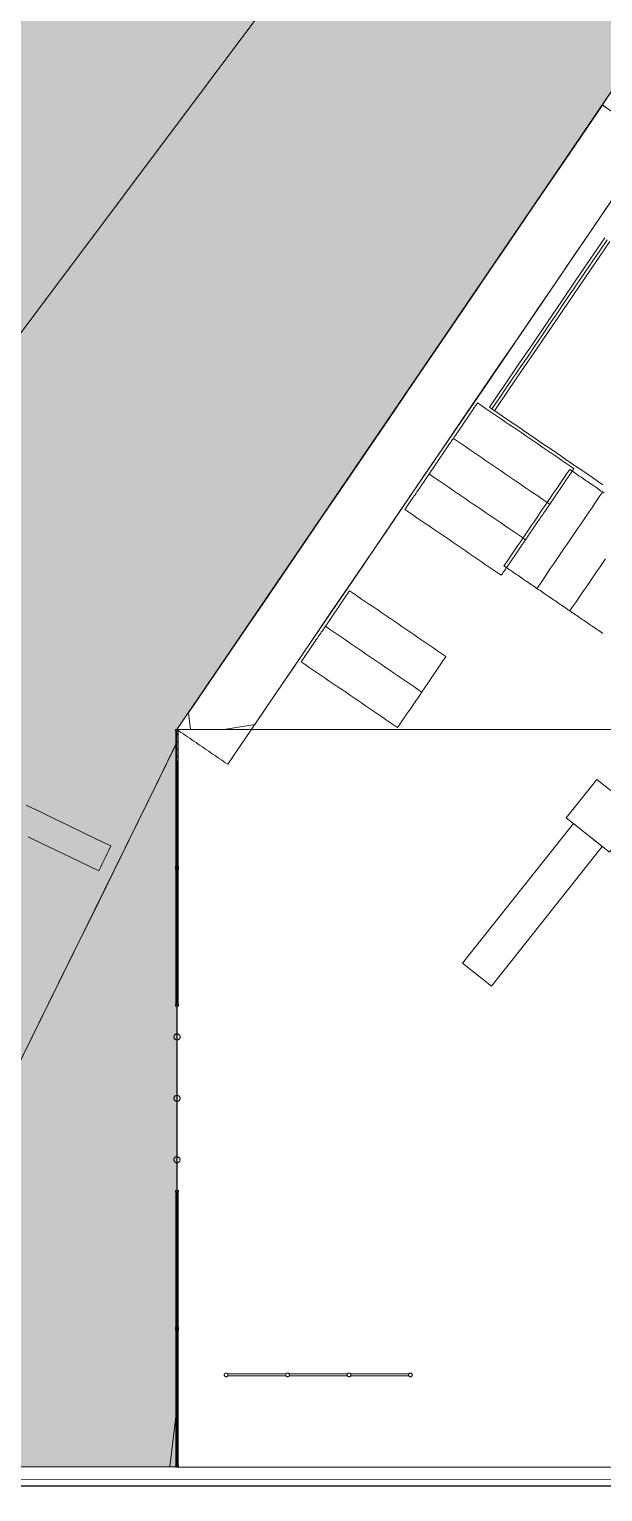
# Model space of a CAD drawing. Header units: millimetres. Extents: x -31757 to 121236, y -27283 to 59400.
# Drawn here: x 10838 to 20179, y 503 to 24298 of the extents above; entities that cross this region are included whole.
import ezdxf

# ---------------------------------------------------------------- set-up
doc = ezdxf.new("R2010")
doc.units = ezdxf.units.MM
for name, color, linetype, lineweight in [('10_見えがかり', 7, 'Continuous', 13), ('30_敷地・外構', 8, 'Continuous', 9), ('90_図枠', 7, 'Continuous', 25)]:
    doc.layers.add(name, color=color, linetype=linetype, lineweight=lineweight)

msp = doc.modelspace()

# ---------------------------------------------------------------- hatches: boundary and pattern name
at = {"layer": '30_敷地・外構'}
for points in [[(76237, 56906), (43237, 56910), (13241, 12904), (13241, 12689), (8535, 3143), (7508, 600), (600, 600), (600, 6600), (3132, 6878), (4651, 9733), (7846, 15113), (9591, 17889), (15132, 25269), (23701, 36199), (24022, 37246), (24920, 38564), (24512, 38842), (24533, 38911), (22109, 41084), (34079, 57232), (31966, 58800), (76237, 58800)], [(13241, 12904), (13242, 907), (600, 908), (600, 58800), (83500, 58800), (83500, 903), (76239, 903), (76243, 56906), (43237, 56910)]]:
    msp.add_hatch(color=8, dxfattribs=at).paths.add_polyline_path(points)

# ---------------------------------------------------------------- linework, layer by layer
at = {"layer": '10_見えがかり'}
for points in [[(20241, 23019), (20172, 23066), (20421, 23431)], [(20331, 21528), (20025, 21078), (19718, 20629), (19412, 20179), (19106, 19730), (18799, 19280), (18493, 18831), (17880, 17932), (17574, 17482), (17267, 17033), (16961, 16583), (16654, 16134), (16348, 15684), (16042, 15235), (15735, 14785), (15429, 14336), (15123, 13886), (14816, 13437), (14510, 12987), (14009, 12905), (13465, 12905), (13432, 13175), (14045, 14074), (14351, 14523), (14658, 14973), (15577, 16321), (15883, 16771), (16802, 18119), (17109, 18569), (18028, 19917), (18334, 20367), (18641, 20816), (18947, 21266), (19253, 21715), (19560, 22165), (20173, 23064)], [(20173, 23064), (20622, 22757)], [(20293, 20846), (20058, 20502), (19354, 19469), (19119, 19125), (18884, 18780), (18650, 18436), (18415, 18092), (18394, 18106), (18388, 18111), (18367, 18125), (18360, 18129), (18333, 18148), (18567, 18492), (18802, 18837), (19037, 19181), (19271, 19525), (19506, 19870), (19741, 20214), (19975, 20558), (20210, 20903)], [(10498, 7120), (10988, 8114), (11478, 9108), (11969, 10103), (12459, 11097), (12949, 12091), (13243, 12697), (13244, 12764), (13244, 12831), (13244, 12898)], [(13244, 12898), (13245, 11903), (13245, 9404), (13245, 8154), (13245, 6904), (13245, 5655), (13245, 4405), (13245, 1906), (13129, 906), (12544, 906), (11960, 906), (10790, 906)], [(13219, 12883), (13219, 12885), (13219, 12887), (13219, 12889), (13219, 12893), (13219, 12896), (13219, 12898), (13219, 12900), (13219, 12902), (13219, 12904), (13224, 12904), (13228, 12904), (13232, 12904), (13236, 12904), (13244, 12904), (13249, 12904), (13253, 12904), (13257, 12904), (13261, 12904), (13265, 12904), (13269, 12904), (13269, 12902), (13269, 12900), (13269, 12898), (13269, 12896), (13269, 12891), (13269, 12889), (13269, 12885), (13269, 12883), (13269, 12879), (13265, 12879), (13261, 12879), (13257, 12879), (13253, 12879), (13249, 12879), (13244, 12879), (13240, 12879), (13236, 12879), (13232, 12879), (13228, 12879), (13224, 12879), (13219, 12879), (13219, 12883)], [(13241, 12879), (13244, 12879), (13251, 12879), (13254, 12879), (13258, 12879), (13264, 12879), (13264, 12508), (13264, 12137), (13265, 11766), (13265, 11396), (13265, 11025), (13265, 10654), (13265, 10283), (13265, 9912), (13265, 9541), (13265, 9171), (13265, 8800), (13265, 8429), (13245, 8429), (13241, 8429), (13238, 8429), (13225, 8429), (13225, 8800), (13224, 12879), (13231, 12879), (13234, 12879), (13238, 12879), (13241, 12879)], [(13241, 12879), (13244, 12879), (13251, 12879), (13254, 12879), (13258, 12879), (13264, 12879), (13264, 12508), (13264, 12137), (13265, 11766), (13265, 11396), (13265, 11025), (13265, 10654), (13265, 10283), (13265, 9912), (13265, 9541), (13265, 9171), (13265, 8800), (13265, 8429), (13245, 8429), (13241, 8429), (13238, 8429), (13225, 8429), (13225, 8800), (13224, 12879), (13231, 12879), (13234, 12879), (13238, 12879), (13241, 12879)], [(13245, 9903), (13245, 10903), (13244, 11903), (13244, 12903), (17244, 12903), (18244, 12903), (23244, 12903)], [(13236, 12816), (13236, 12819), (13238, 12832), (13239, 12832), (13240, 12832), (13243, 12832), (13244, 12832), (13246, 12832), (13248, 12832), (13250, 12832), (13251, 12832), (13252, 12832), (13252, 12831), (13252, 12829), (13252, 12827), (13252, 12825), (13252, 12819), (13252, 12817), (13252, 12816), (13251, 12816), (13250, 12816), (13248, 12816), (13247, 12816), (13246, 12816), (13244, 12816), (13243, 12816), (13240, 12816), (13239, 12816), (13238, 12816), (13236, 12816)], [(13243, 12712), (13244, 12712), (13250, 12712), (13251, 12712), (13252, 12712), (13252, 12708), (13252, 12707), (13252, 12705), (13252, 12704), (13252, 12696), (13236, 12697), (13238, 12712), (13239, 12712), (13240, 12712), (13243, 12712)], [(13243, 12592), (13246, 12592), (13247, 12592), (13250, 12592), (13251, 12592), (13252, 12592), (13252, 12591), (13252, 12589), (13252, 12588), (13252, 12587), (13252, 12585), (13252, 12583), (13252, 12581), (13252, 12580), (13252, 12579), (13252, 12577), (13252, 12576), (13236, 12577), (13238, 12592), (13239, 12592), (13240, 12592), (13242, 12592), (13243, 12592)], [(13236, 12456), (13236, 12459), (13238, 12472), (13239, 12472), (13240, 12472), (13242, 12472), (13243, 12472), (13246, 12472), (13247, 12472), (13250, 12472), (13251, 12472), (13252, 12472), (13252, 12465), (13252, 12461), (13252, 12456), (13251, 12456), (13250, 12456), (13247, 12456), (13246, 12456), (13244, 12456), (13243, 12456), (13240, 12456), (13239, 12456), (13238, 12456), (13236, 12456)], [(13236, 12336), (13236, 12339), (13238, 12352), (13239, 12352), (13240, 12352), (13242, 12352), (13243, 12352), (13244, 12352), (13246, 12352), (13250, 12352), (13251, 12352), (13252, 12352), (13252, 12348), (13252, 12347), (13252, 12345), (13252, 12344), (13252, 12343), (13252, 12340), (13252, 12336), (13251, 12336), (13250, 12336), (13248, 12336), (13247, 12336), (13244, 12336), (13243, 12336), (13242, 12336), (13240, 12336), (13239, 12336), (13238, 12336), (13236, 12336)], [(13244, 12232), (13246, 12232), (13248, 12232), (13250, 12232), (13252, 12232), (13252, 12229), (13252, 12228), (13252, 12227), (13252, 12225), (13252, 12224), (13252, 12223), (13252, 12221), (13252, 12220), (13252, 12219), (13252, 12216), (13236, 12217), (13238, 12232), (13239, 12232), (13240, 12232), (13244, 12232)], [(13243, 12112), (13244, 12112), (13246, 12112), (13247, 12112), (13248, 12112), (13250, 12112), (13251, 12112), (13252, 12112), (13252, 12109), (13252, 12108), (13252, 12105), (13252, 12103), (13252, 12101), (13252, 12100), (13252, 12099), (13252, 12096), (13236, 12097), (13238, 12112), (13239, 12112), (13240, 12112), (13242, 12112), (13243, 12112)], [(13243, 11992), (13244, 11992), (13246, 11992), (13247, 11992), (13250, 11992), (13251, 11992), (13252, 11992), (13252, 11987), (13252, 11985), (13252, 11984), (13252, 11983), (13252, 11976), (13236, 11977), (13238, 11992), (13239, 11992), (13240, 11992), (13242, 11992), (13243, 11992)], [(20081, 12093), (20785, 11533), (20287, 10907), (19583, 11467), (20081, 12093)], [(10789, 11673), (11019, 11563), (11248, 11452), (11477, 11342), (11936, 11120), (12166, 11010), (12133, 10942), (12117, 10909), (12100, 10875), (12084, 10841), (12068, 10807), (12051, 10774), (12035, 10740), (12019, 10706), (12002, 10672), (11970, 10605), (11511, 10826), (11282, 10936), (11052, 11047), (10823, 11158)], [(13237, 11856), (13237, 11859), (13238, 11872), (13239, 11872), (13243, 11872), (13244, 11872), (13246, 11872), (13249, 11872), (13250, 11872), (13251, 11872), (13253, 11872), (13253, 11871), (13253, 11868), (13253, 11867), (13253, 11865), (13253, 11864), (13253, 11863), (13253, 11861), (13253, 11857), (13253, 11856), (13251, 11856), (13250, 11856), (13247, 11856), (13246, 11856), (13243, 11856), (13242, 11856), (13241, 11856), (13239, 11856), (13238, 11856), (13237, 11856)], [(13237, 11736), (13237, 11739), (13238, 11752), (13239, 11752), (13241, 11752), (13243, 11752), (13244, 11752), (13246, 11752), (13247, 11752), (13249, 11752), (13250, 11752), (13251, 11752), (13253, 11752), (13253, 11751), (13253, 11749), (13253, 11748), (13253, 11747), (13253, 11745), (13253, 11743), (13253, 11741), (13253, 11740), (13253, 11739), (13253, 11737), (13253, 11736), (13251, 11736), (13250, 11736), (13249, 11736), (13247, 11736), (13246, 11736), (13244, 11736), (13243, 11736), (13241, 11736), (13239, 11736), (13238, 11736), (13237, 11736)], [(13243, 11632), (13244, 11632), (13250, 11632), (13251, 11632), (13253, 11632), (13253, 11631), (13253, 11625), (13253, 11624), (13253, 11620), (13253, 11619), (13253, 11616), (13237, 11617), (13238, 11632), (13241, 11632), (13243, 11632)], [(13243, 11512), (13246, 11512), (13247, 11512), (13249, 11512), (13250, 11512), (13251, 11512), (13253, 11512), (13253, 11508), (13253, 11507), (13253, 11505), (13253, 11504), (13253, 11501), (13253, 11496), (13237, 11497), (13238, 11512), (13239, 11512), (13241, 11512), (13242, 11512), (13243, 11512)], [(13243, 11392), (13245, 11392), (13249, 11392), (13250, 11392), (13251, 11392), (13253, 11392), (13253, 11391), (13253, 11389), (13253, 11388), (13253, 11387), (13253, 11380), (13253, 11379), (13253, 11376), (13237, 11377), (13238, 11392), (13239, 11392), (13241, 11392), (13242, 11392), (13243, 11392)], [(13243, 11272), (13245, 11272), (13246, 11272), (13247, 11272), (13251, 11272), (13253, 11272), (13253, 11271), (13253, 11269), (13253, 11268), (13253, 11267), (13253, 11265), (13253, 11257), (13253, 11256), (13237, 11257), (13238, 11272), (13239, 11272), (13241, 11272), (13242, 11272), (13243, 11272)], [(19700, 11374), (20170, 11000), (18365, 8731), (17895, 9104), (19700, 11374)], [(13243, 11152), (13246, 11152), (13249, 11152), (13250, 11152), (13251, 11152), (13253, 11152), (13253, 11151), (13253, 11149), (13253, 11148), (13253, 11147), (13253, 11145), (13253, 11144), (13253, 11139), (13253, 11137), (13253, 11136), (13237, 11137), (13238, 11152), (13239, 11152), (13241, 11152), (13243, 11152)], [(13243, 11032), (13245, 11032), (13246, 11032), (13247, 11032), (13249, 11032), (13250, 11032), (13251, 11032), (13253, 11032), (13253, 11031), (13253, 11029), (13253, 11028), (13253, 11027), (13253, 11021), (13253, 11020), (13253, 11016), (13237, 11017), (13238, 11032), (13239, 11032), (13241, 11032), (13243, 11032)], [(13246, 10912), (13247, 10912), (13249, 10912), (13250, 10912), (13253, 10912), (13253, 10911), (13253, 10909), (13253, 10905), (13253, 10904), (13253, 10899), (13253, 10897), (13253, 10896), (13237, 10897), (13238, 10912), (13239, 10912), (13241, 10912), (13242, 10912), (13246, 10912)], [(13243, 10792), (13245, 10792), (13247, 10792), (13249, 10792), (13250, 10792), (13251, 10792), (13253, 10792), (13253, 10788), (13253, 10787), (13253, 10785), (13253, 10784), (13253, 10783), (13253, 10776), (13237, 10777), (13238, 10792), (13239, 10792), (13241, 10792), (13242, 10792), (13243, 10792)], [(13220, 10658), (13220, 10662), (13220, 10666), (13220, 10671), (13220, 10675), (13220, 10679), (13224, 10679), (13228, 10679), (13232, 10679), (13245, 10679), (13249, 10679), (13253, 10679), (13257, 10679), (13261, 10679), (13265, 10679), (13270, 10679), (13270, 10675), (13270, 10671), (13270, 10666), (13270, 10662), (13270, 10658), (13270, 10654), (13270, 10650), (13270, 10646), (13270, 10641), (13270, 10637), (13270, 10633), (13270, 10629), (13265, 10629), (13261, 10629), (13253, 10629), (13249, 10629), (13245, 10629), (13240, 10629), (13236, 10629), (13232, 10629), (13228, 10629), (13224, 10629), (13220, 10629), (13220, 10637), (13220, 10641), (13220, 10646), (13220, 10654), (13220, 10658)], [(13246, 10552), (13247, 10552), (13249, 10552), (13251, 10552), (13253, 10552), (13253, 10551), (13253, 10549), (13253, 10548), (13253, 10547), (13253, 10541), (13253, 10540), (13253, 10539), (13253, 10537), (13253, 10536), (13237, 10537), (13238, 10552), (13239, 10552), (13241, 10552), (13242, 10552), (13246, 10552)], [(13243, 10432), (13245, 10432), (13246, 10432), (13250, 10432), (13251, 10432), (13253, 10432), (13253, 10425), (13253, 10424), (13253, 10417), (13253, 10416), (13237, 10417), (13238, 10432), (13239, 10432), (13241, 10432), (13243, 10432)], [(13243, 10312), (13245, 10312), (13247, 10312), (13249, 10312), (13250, 10312), (13251, 10312), (13253, 10312), (13253, 10311), (13253, 10303), (13253, 10296), (13237, 10297), (13238, 10312), (13239, 10312), (13241, 10312), (13243, 10312)], [(13237, 10176), (13237, 10179), (13238, 10192), (13239, 10192), (13241, 10192), (13243, 10192), (13245, 10192), (13246, 10192), (13249, 10192), (13250, 10192), (13251, 10192), (13253, 10192), (13253, 10189), (13253, 10188), (13253, 10180), (13253, 10179), (13253, 10177), (13253, 10176), (13251, 10176), (13249, 10176), (13246, 10176), (13245, 10176), (13243, 10176), (13242, 10176), (13241, 10176), (13239, 10176), (13238, 10176), (13237, 10176)], [(13245, 10072), (13247, 10072), (13249, 10072), (13250, 10072), (13251, 10072), (13253, 10072), (13253, 10056), (13237, 10057), (13238, 10072), (13239, 10072), (13241, 10072), (13242, 10072), (13245, 10072)], [(13245, 9952), (13246, 9952), (13249, 9952), (13250, 9952), (13253, 9952), (13253, 9947), (13253, 9945), (13253, 9944), (13253, 9943), (13253, 9941), (13253, 9940), (13253, 9936), (13237, 9937), (13238, 9952), (13239, 9952), (13241, 9952), (13245, 9952)], [(13245, 9832), (13246, 9832), (13249, 9832), (13250, 9832), (13251, 9832), (13253, 9832), (13253, 9831), (13253, 9829), (13253, 9828), (13253, 9827), (13253, 9825), (13253, 9824), (13253, 9823), (13253, 9821), (13253, 9820), (13253, 9817), (13253, 9816), (13237, 9817), (13238, 9832), (13239, 9832), (13241, 9832), (13242, 9832), (13245, 9832)], [(20244, 904), (19245, 904), (18245, 904), (17245, 904), (15245, 904), (13245, 904), (13245, 8903), (13245, 9903)], [(13243, 9712), (13245, 9712), (13246, 9712), (13249, 9712), (13250, 9712), (13251, 9712), (13253, 9712), (13253, 9711), (13253, 9709), (13253, 9707), (13253, 9705), (13253, 9704), (13253, 9703), (13253, 9701), (13253, 9699), (13253, 9697), (13253, 9696), (13237, 9697), (13238, 9712), (13241, 9712), (13242, 9712), (13243, 9712)], [(13243, 9592), (13245, 9592), (13246, 9592), (13249, 9592), (13250, 9592), (13251, 9592), (13253, 9592), (13253, 9591), (13253, 9589), (13253, 9587), (13253, 9585), (13253, 9584), (13253, 9583), (13253, 9581), (13253, 9580), (13253, 9579), (13253, 9577), (13253, 9576), (13237, 9577), (13238, 9592), (13239, 9592), (13241, 9592), (13243, 9592)], [(13237, 9456), (13237, 9459), (13238, 9472), (13239, 9472), (13241, 9472), (13242, 9472), (13245, 9472), (13246, 9472), (13247, 9472), (13249, 9472), (13250, 9472), (13251, 9472), (13253, 9472), (13253, 9467), (13253, 9465), (13253, 9463), (13253, 9456), (13251, 9456), (13250, 9456), (13249, 9456), (13247, 9456), (13246, 9456), (13245, 9456), (13243, 9456), (13242, 9456), (13239, 9456), (13238, 9456), (13237, 9456)], [(13237, 9336), (13237, 9339), (13238, 9352), (13239, 9352), (13242, 9352), (13243, 9352), (13245, 9352), (13246, 9352), (13249, 9352), (13250, 9352), (13253, 9352), (13253, 9349), (13253, 9348), (13253, 9347), (13253, 9345), (13253, 9339), (13253, 9337), (13253, 9336), (13251, 9336), (13250, 9336), (13249, 9336), (13247, 9336), (13246, 9336), (13245, 9336), (13243, 9336), (13242, 9336), (13241, 9336), (13238, 9336), (13237, 9336)], [(13237, 9216), (13237, 9219), (13238, 9232), (13239, 9232), (13242, 9232), (13243, 9232), (13245, 9232), (13246, 9232), (13247, 9232), (13249, 9232), (13250, 9232), (13251, 9232), (13253, 9232), (13253, 9229), (13253, 9228), (13253, 9227), (13253, 9225), (13253, 9224), (13253, 9223), (13253, 9221), (13253, 9220), (13253, 9219), (13253, 9216), (13251, 9216), (13250, 9216), (13247, 9216), (13246, 9216), (13245, 9216), (13243, 9216), (13242, 9216), (13241, 9216), (13239, 9216), (13238, 9216), (13237, 9216)], [(13245, 9112), (13246, 9112), (13247, 9112), (13250, 9112), (13251, 9112), (13253, 9112), (13253, 9104), (13253, 9103), (13253, 9100), (13253, 9096), (13237, 9097), (13238, 9112), (13239, 9112), (13241, 9112), (13242, 9112), (13245, 9112)], [(13243, 8992), (13245, 8992), (13246, 8992), (13249, 8992), (13250, 8992), (13251, 8992), (13253, 8992), (13253, 8988), (13253, 8987), (13253, 8985), (13253, 8984), (13253, 8981), (13253, 8980), (13253, 8979), (13253, 8977), (13253, 8976), (13237, 8977), (13238, 8992), (13239, 8992), (13242, 8992), (13243, 8992)], [(13243, 8872), (13245, 8872), (13247, 8872), (13249, 8872), (13250, 8872), (13251, 8872), (13253, 8872), (13253, 8868), (13253, 8867), (13253, 8865), (13253, 8864), (13253, 8856), (13237, 8857), (13238, 8872), (13239, 8872), (13241, 8872), (13242, 8872), (13243, 8872)], [(13243, 8752), (13245, 8752), (13246, 8752), (13247, 8752), (13249, 8752), (13250, 8752), (13251, 8752), (13253, 8752), (13253, 8751), (13253, 8749), (13253, 8747), (13253, 8745), (13253, 8744), (13253, 8743), (13253, 8741), (13253, 8740), (13253, 8739), (13253, 8737), (13253, 8736), (13237, 8737), (13238, 8752), (13239, 8752), (13241, 8752), (13243, 8752)], [(13243, 8632), (13245, 8632), (13246, 8632), (13247, 8632), (13249, 8632), (13250, 8632), (13253, 8632), (13253, 8625), (13253, 8624), (13253, 8617), (13253, 8616), (13237, 8617), (13238, 8632), (13239, 8632), (13243, 8632)], [(13220, 8416), (13220, 8418), (13220, 8423), (13220, 8425), (13220, 8427), (13220, 8429), (13224, 8429), (13228, 8429), (13232, 8429), (13236, 8429), (13241, 8429), (13249, 8429), (13253, 8429), (13257, 8429), (13261, 8429), (13266, 8429), (13270, 8429), (13270, 8427), (13270, 8425), (13270, 8423), (13270, 8421), (13270, 8416), (13270, 8412), (13270, 8410), (13270, 8408), (13270, 8406), (13270, 8404), (13266, 8404), (13261, 8404), (13257, 8404), (13253, 8404), (13249, 8404), (13245, 8404), (13241, 8404), (13236, 8404), (13232, 8404), (13224, 8404), (13220, 8404), (13220, 8406), (13220, 8408), (13220, 8412), (13220, 8414), (13220, 8416)], [(13243, 8512), (13245, 8512), (13247, 8512), (13249, 8512), (13250, 8512), (13251, 8512), (13253, 8512), (13253, 8508), (13253, 8507), (13253, 8505), (13253, 8504), (13253, 8496), (13237, 8497), (13238, 8512), (13239, 8512), (13241, 8512), (13242, 8512), (13243, 8512)], [(13202, 7930), (13206, 7935), (13210, 7940), (13214, 7944), (13220, 7947), (13226, 7950), (13232, 7952), (13239, 7954), (13246, 7954), (13253, 7953), (13259, 7952), (13265, 7949), (13271, 7946), (13276, 7943), (13280, 7939), (13284, 7934), (13288, 7929), (13291, 7923), (13293, 7916), (13294, 7910), (13295, 7903), (13294, 7896), (13293, 7889), (13290, 7883), (13287, 7878), (13284, 7873), (13280, 7868), (13275, 7864), (13270, 7861), (13264, 7858), (13257, 7855), (13250, 7854), (13244, 7854), (13237, 7855), (13230, 7856), (13224, 7858), (13219, 7861), (13214, 7865), (13209, 7869), (13205, 7874), (13201, 7879), (13198, 7885), (13196, 7891), (13195, 7898), (13195, 7905), (13195, 7912), (13197, 7918), (13199, 7925), (13202, 7930)], [(13202, 6930), (13206, 6935), (13210, 6940), (13214, 6944), (13220, 6947), (13226, 6950), (13232, 6952), (13239, 6954), (13246, 6954), (13253, 6953), (13259, 6952), (13265, 6949), (13271, 6946), (13276, 6943), (13280, 6939), (13285, 6934), (13288, 6929), (13291, 6923), (13293, 6916), (13294, 6910), (13295, 6903), (13294, 6896), (13293, 6889), (13290, 6883), (13287, 6878), (13284, 6873), (13280, 6868), (13275, 6864), (13270, 6861), (13264, 6858), (13257, 6855), (13250, 6854), (13244, 6854), (13237, 6855), (13230, 6856), (13224, 6858), (13219, 6861), (13214, 6865), (13209, 6869), (13205, 6874), (13201, 6879), (13198, 6885), (13196, 6891), (13195, 6898), (13195, 6905), (13195, 6912), (13197, 6918), (13199, 6925), (13202, 6930)], [(13202, 5930), (13206, 5935), (13210, 5940), (13214, 5944), (13220, 5947), (13226, 5950), (13232, 5952), (13239, 5954), (13246, 5954), (13253, 5953), (13259, 5952), (13265, 5949), (13271, 5946), (13276, 5943), (13280, 5939), (13285, 5934), (13288, 5929), (13291, 5923), (13293, 5916), (13295, 5910), (13295, 5903), (13294, 5896), (13293, 5889), (13290, 5883), (13287, 5878), (13284, 5873), (13280, 5868), (13275, 5864), (13270, 5861), (13264, 5858), (13257, 5855), (13250, 5854), (13244, 5854), (13237, 5855), (13230, 5856), (13224, 5858), (13219, 5861), (13214, 5865), (13209, 5869), (13205, 5874), (13201, 5879), (13199, 5885), (13196, 5891), (13195, 5898), (13195, 5905), (13195, 5912), (13197, 5918), (13199, 5925), (13202, 5930)], [(13220, 5383), (13220, 5385), (13220, 5387), (13220, 5389), (13220, 5393), (13220, 5396), (13220, 5400), (13220, 5402), (13220, 5404), (13224, 5404), (13228, 5404), (13232, 5404), (13237, 5404), (13241, 5404), (13245, 5404), (13249, 5404), (13253, 5404), (13257, 5404), (13262, 5404), (13266, 5404), (13270, 5404), (13270, 5402), (13270, 5400), (13270, 5398), (13270, 5391), (13270, 5389), (13270, 5387), (13270, 5385), (13270, 5383), (13270, 5381), (13270, 5379), (13266, 5379), (13253, 5379), (13249, 5379), (13241, 5379), (13237, 5379), (13232, 5379), (13228, 5379), (13224, 5379), (13220, 5379), (13220, 5383)], [(13225, 3154), (13225, 3525), (13225, 4266), (13225, 5008), (13225, 5379), (13232, 5379), (13235, 5379), (13242, 5379), (13245, 5379), (13248, 5379), (13252, 5379), (13255, 5379), (13258, 5379), (13265, 5379), (13265, 5008), (13265, 4266), (13265, 3525), (13265, 2783), (13265, 2412), (13265, 2041), (13265, 1300), (13265, 929), (13262, 929), (13258, 929), (13255, 929), (13252, 929), (13238, 929), (13235, 929), (13232, 929), (13228, 929), (13225, 929), (13225, 1300), (13225, 1671), (13225, 2041), (13225, 2412), (13225, 3154)], [(13225, 3154), (13225, 3525), (13225, 4266), (13225, 5008), (13225, 5379), (13232, 5379), (13235, 5379), (13242, 5379), (13245, 5379), (13248, 5379), (13252, 5379), (13255, 5379), (13258, 5379), (13265, 5379), (13265, 5008), (13265, 4266), (13265, 3525), (13265, 2783), (13265, 2412), (13265, 2041), (13265, 1300), (13265, 929), (13262, 929), (13258, 929), (13255, 929), (13252, 929), (13238, 929), (13235, 929), (13232, 929), (13228, 929), (13225, 929), (13225, 1300), (13225, 1671), (13225, 2041), (13225, 2412), (13225, 3154)], [(13237, 5316), (13237, 5319), (13238, 5332), (13240, 5332), (13242, 5332), (13244, 5332), (13245, 5332), (13246, 5332), (13248, 5332), (13249, 5332), (13250, 5332), (13252, 5332), (13253, 5332), (13253, 5328), (13253, 5327), (13253, 5325), (13253, 5324), (13253, 5323), (13253, 5321), (13253, 5316), (13252, 5316), (13250, 5316), (13249, 5316), (13246, 5316), (13245, 5316), (13244, 5316), (13242, 5316), (13241, 5316), (13240, 5316), (13238, 5316), (13237, 5316)], [(13244, 5212), (13245, 5212), (13246, 5212), (13248, 5212), (13249, 5212), (13252, 5212), (13253, 5212), (13253, 5211), (13253, 5209), (13253, 5208), (13253, 5199), (13253, 5197), (13253, 5196), (13237, 5197), (13238, 5212), (13240, 5212), (13241, 5212), (13242, 5212), (13244, 5212)], [(13244, 5092), (13245, 5092), (13246, 5092), (13248, 5092), (13249, 5092), (13250, 5092), (13252, 5092), (13253, 5092), (13253, 5091), (13253, 5089), (13253, 5088), (13253, 5087), (13253, 5085), (13253, 5084), (13253, 5083), (13253, 5081), (13253, 5079), (13253, 5077), (13253, 5076), (13237, 5077), (13238, 5092), (13240, 5092), (13241, 5092), (13242, 5092), (13244, 5092)], [(13244, 4972), (13245, 4972), (13248, 4972), (13249, 4972), (13250, 4972), (13252, 4972), (13253, 4972), (13253, 4963), (13253, 4961), (13253, 4956), (13237, 4957), (13238, 4972), (13240, 4972), (13242, 4972), (13244, 4972)], [(13244, 4852), (13245, 4852), (13246, 4852), (13249, 4852), (13250, 4852), (13252, 4852), (13253, 4852), (13253, 4851), (13253, 4849), (13253, 4848), (13253, 4845), (13253, 4844), (13253, 4843), (13253, 4840), (13253, 4839), (13253, 4837), (13253, 4836), (13237, 4837), (13238, 4852), (13240, 4852), (13242, 4852), (13244, 4852)], [(13237, 4716), (13237, 4719), (13238, 4732), (13240, 4732), (13242, 4732), (13244, 4732), (13246, 4732), (13249, 4732), (13250, 4732), (13253, 4732), (13253, 4729), (13253, 4728), (13253, 4727), (13253, 4725), (13253, 4720), (13253, 4719), (13253, 4716), (13252, 4716), (13250, 4716), (13249, 4716), (13248, 4716), (13246, 4716), (13245, 4716), (13244, 4716), (13241, 4716), (13240, 4716), (13238, 4716), (13237, 4716)], [(13237, 4596), (13237, 4599), (13238, 4612), (13240, 4612), (13241, 4612), (13244, 4612), (13245, 4612), (13246, 4612), (13249, 4612), (13250, 4612), (13252, 4612), (13253, 4612), (13253, 4607), (13253, 4605), (13253, 4604), (13253, 4603), (13253, 4601), (13253, 4600), (13253, 4596), (13252, 4596), (13250, 4596), (13249, 4596), (13245, 4596), (13244, 4596), (13241, 4596), (13240, 4596), (13238, 4596), (13237, 4596)], [(13244, 4492), (13245, 4492), (13246, 4492), (13248, 4492), (13249, 4492), (13250, 4492), (13252, 4492), (13253, 4492), (13253, 4491), (13253, 4489), (13253, 4488), (13253, 4487), (13253, 4485), (13253, 4484), (13253, 4483), (13253, 4481), (13253, 4480), (13253, 4479), (13253, 4477), (13253, 4476), (13237, 4477), (13238, 4492), (13240, 4492), (13241, 4492), (13244, 4492)], [(13244, 4372), (13246, 4372), (13248, 4372), (13250, 4372), (13252, 4372), (13253, 4372), (13253, 4368), (13253, 4367), (13253, 4365), (13253, 4364), (13253, 4363), (13253, 4361), (13253, 4360), (13253, 4356), (13237, 4357), (13238, 4372), (13240, 4372), (13241, 4372), (13242, 4372), (13244, 4372)], [(13237, 4236), (13237, 4239), (13238, 4252), (13240, 4252), (13241, 4252), (13242, 4252), (13245, 4252), (13246, 4252), (13249, 4252), (13250, 4252), (13253, 4252), (13253, 4251), (13253, 4249), (13253, 4247), (13253, 4245), (13253, 4244), (13253, 4243), (13253, 4241), (13253, 4240), (13253, 4239), (13253, 4237), (13253, 4236), (13250, 4236), (13249, 4236), (13248, 4236), (13245, 4236), (13244, 4236), (13242, 4236), (13241, 4236), (13240, 4236), (13237, 4236)], [(13244, 4132), (13245, 4132), (13246, 4132), (13248, 4132), (13250, 4132), (13252, 4132), (13253, 4132), (13253, 4125), (13253, 4124), (13253, 4121), (13253, 4116), (13237, 4117), (13238, 4132), (13240, 4132), (13241, 4132), (13242, 4132), (13244, 4132)], [(13237, 3996), (13237, 3999), (13238, 4012), (13240, 4012), (13242, 4012), (13244, 4012), (13245, 4012), (13246, 4012), (13248, 4012), (13250, 4012), (13252, 4012), (13253, 4012), (13253, 4009), (13253, 4008), (13253, 4007), (13253, 4005), (13253, 4003), (13253, 4001), (13253, 4000), (13253, 3999), (13253, 3996), (13252, 3996), (13249, 3996), (13248, 3996), (13246, 3996), (13245, 3996), (13244, 3996), (13242, 3996), (13241, 3996), (13240, 3996), (13238, 3996), (13237, 3996)], [(13237, 3876), (13237, 3879), (13238, 3892), (13240, 3892), (13241, 3892), (13242, 3892), (13244, 3892), (13246, 3892), (13248, 3892), (13249, 3892), (13250, 3892), (13252, 3892), (13253, 3892), (13253, 3891), (13253, 3889), (13253, 3887), (13253, 3885), (13253, 3884), (13253, 3883), (13253, 3881), (13253, 3880), (13253, 3879), (13253, 3877), (13253, 3876), (13250, 3876), (13249, 3876), (13248, 3876), (13245, 3876), (13244, 3876), (13241, 3876), (13240, 3876), (13238, 3876), (13237, 3876)], [(13244, 3772), (13245, 3772), (13246, 3772), (13252, 3772), (13253, 3772), (13253, 3756), (13237, 3757), (13238, 3772), (13240, 3772), (13241, 3772), (13242, 3772), (13244, 3772)], [(13237, 3636), (13237, 3639), (13238, 3652), (13240, 3652), (13241, 3652), (13242, 3652), (13244, 3652), (13245, 3652), (13246, 3652), (13248, 3652), (13249, 3652), (13250, 3652), (13252, 3652), (13253, 3652), (13253, 3651), (13253, 3649), (13253, 3648), (13253, 3647), (13253, 3645), (13253, 3644), (13253, 3643), (13253, 3641), (13253, 3640), (13253, 3637), (13253, 3636), (13252, 3636), (13250, 3636), (13249, 3636), (13248, 3636), (13246, 3636), (13245, 3636), (13244, 3636), (13242, 3636), (13241, 3636), (13240, 3636), (13238, 3636), (13237, 3636)], [(13237, 3516), (13237, 3519), (13238, 3532), (13240, 3532), (13241, 3532), (13242, 3532), (13244, 3532), (13245, 3532), (13249, 3532), (13250, 3532), (13252, 3532), (13253, 3532), (13253, 3528), (13253, 3527), (13253, 3525), (13253, 3524), (13253, 3523), (13253, 3521), (13253, 3516), (13252, 3516), (13250, 3516), (13248, 3516), (13246, 3516), (13245, 3516), (13244, 3516), (13242, 3516), (13241, 3516), (13240, 3516), (13238, 3516), (13237, 3516)], [(13237, 3396), (13237, 3399), (13238, 3412), (13240, 3412), (13242, 3412), (13244, 3412), (13245, 3412), (13246, 3412), (13248, 3412), (13249, 3412), (13250, 3412), (13252, 3412), (13253, 3412), (13253, 3411), (13253, 3409), (13253, 3408), (13253, 3405), (13253, 3404), (13253, 3403), (13253, 3401), (13253, 3400), (13253, 3399), (13253, 3397), (13253, 3396), (13252, 3396), (13250, 3396), (13249, 3396), (13248, 3396), (13246, 3396), (13245, 3396), (13244, 3396), (13242, 3396), (13241, 3396), (13240, 3396), (13238, 3396), (13237, 3396)], [(13220, 3158), (13220, 3166), (13220, 3171), (13220, 3175), (13220, 3179), (13224, 3179), (13228, 3179), (13237, 3179), (13241, 3179), (13249, 3179), (13253, 3179), (13257, 3179), (13262, 3179), (13266, 3179), (13270, 3179), (13270, 3175), (13270, 3171), (13270, 3166), (13270, 3162), (13270, 3158), (13270, 3154), (13270, 3150), (13270, 3141), (13270, 3137), (13270, 3133), (13270, 3129), (13266, 3129), (13257, 3129), (13253, 3129), (13249, 3129), (13241, 3129), (13237, 3129), (13232, 3129), (13224, 3129), (13220, 3129), (13220, 3137), (13220, 3141), (13220, 3146), (13220, 3150), (13220, 3154), (13220, 3158)], [(13244, 3292), (13245, 3292), (13246, 3292), (13248, 3292), (13249, 3292), (13250, 3292), (13252, 3292), (13253, 3292), (13253, 3288), (13253, 3287), (13253, 3285), (13253, 3284), (13253, 3283), (13253, 3281), (13253, 3280), (13253, 3276), (13237, 3277), (13238, 3292), (13240, 3292), (13241, 3292), (13242, 3292), (13244, 3292)], [(13237, 3036), (13237, 3039), (13238, 3052), (13240, 3052), (13241, 3052), (13242, 3052), (13244, 3052), (13245, 3052), (13250, 3052), (13252, 3052), (13253, 3052), (13253, 3048), (13253, 3047), (13253, 3045), (13253, 3044), (13253, 3043), (13253, 3041), (13253, 3040), (13253, 3036), (13252, 3036), (13250, 3036), (13249, 3036), (13246, 3036), (13245, 3036), (13244, 3036), (13242, 3036), (13241, 3036), (13240, 3036), (13237, 3036)], [(13244, 2932), (13245, 2932), (13246, 2932), (13248, 2932), (13249, 2932), (13250, 2932), (13252, 2932), (13253, 2932), (13253, 2931), (13253, 2929), (13253, 2919), (13253, 2917), (13253, 2916), (13237, 2917), (13238, 2932), (13240, 2932), (13241, 2932), (13242, 2932), (13244, 2932)], [(13237, 2796), (13237, 2799), (13238, 2812), (13240, 2812), (13241, 2812), (13242, 2812), (13244, 2812), (13245, 2812), (13246, 2812), (13249, 2812), (13250, 2812), (13252, 2812), (13253, 2812), (13253, 2809), (13253, 2808), (13253, 2807), (13253, 2805), (13253, 2801), (13253, 2800), (13253, 2799), (13253, 2796), (13252, 2796), (13250, 2796), (13248, 2796), (13246, 2796), (13245, 2796), (13244, 2796), (13241, 2796), (13240, 2796), (13238, 2796), (13237, 2796)], [(13237, 2676), (13237, 2679), (13238, 2692), (13240, 2692), (13241, 2692), (13242, 2692), (13245, 2692), (13246, 2692), (13248, 2692), (13249, 2692), (13250, 2692), (13252, 2692), (13253, 2692), (13253, 2691), (13253, 2689), (13253, 2688), (13253, 2687), (13253, 2685), (13253, 2683), (13253, 2681), (13253, 2680), (13253, 2679), (13253, 2677), (13253, 2676), (13252, 2676), (13250, 2676), (13249, 2676), (13246, 2676), (13245, 2676), (13244, 2676), (13242, 2676), (13241, 2676), (13240, 2676), (13237, 2676)], [(13237, 2556), (13237, 2559), (13238, 2572), (13240, 2572), (13241, 2572), (13244, 2572), (13245, 2572), (13246, 2572), (13248, 2572), (13250, 2572), (13252, 2572), (13253, 2572), (13253, 2571), (13253, 2569), (13253, 2560), (13253, 2559), (13253, 2556), (13252, 2556), (13250, 2556), (13248, 2556), (13246, 2556), (13245, 2556), (13244, 2556), (13242, 2556), (13241, 2556), (13240, 2556), (13238, 2556), (13237, 2556)], [(13244, 2452), (13245, 2452), (13246, 2452), (13248, 2452), (13250, 2452), (13252, 2452), (13253, 2452), (13253, 2449), (13253, 2448), (13253, 2447), (13253, 2445), (13253, 2443), (13253, 2441), (13253, 2440), (13253, 2439), (13253, 2436), (13237, 2437), (13238, 2452), (13240, 2452), (13242, 2452), (13244, 2452)], [(14016, 2413), (14018, 2416), (14019, 2420), (14022, 2423), (14024, 2425), (14027, 2428), (14030, 2430), (14034, 2432), (14038, 2433), (14042, 2434), (14046, 2434), (14050, 2434), (14054, 2433), (14057, 2431), (14061, 2430), (14064, 2427), (14066, 2425), (14069, 2422), (14071, 2419), (14073, 2415), (14074, 2411), (14075, 2407), (14075, 2403), (14075, 2399), (14074, 2395), (14072, 2392), (14071, 2388), (14069, 2385), (14063, 2380), (14060, 2378), (14056, 2376), (14052, 2375), (14048, 2374), (14044, 2374), (14040, 2374), (14036, 2375), (14033, 2377), (14029, 2378), (14026, 2380), (14024, 2383), (14021, 2386), (14019, 2389), (14017, 2393), (14016, 2396), (14015, 2401), (14015, 2405), (14015, 2409), (14016, 2413)], [(14075, 2396), (14075, 2398), (14075, 2402), (14075, 2402), (14075, 2403), (14075, 2406), (14075, 2406), (14075, 2410), (14075, 2410), (14075, 2412), (14075, 2413), (14075, 2416), (14075, 2418), (14075, 2418), (14075, 2419), (14114, 2419), (14153, 2419), (14193, 2419), (14232, 2419), (14271, 2419), (14310, 2419), (14349, 2419), (14388, 2419), (14428, 2419), (14467, 2419), (14506, 2419), (14545, 2419), (14584, 2419), (14623, 2419), (14663, 2419), (14702, 2419), (14741, 2419), (14780, 2419), (14819, 2419), (14858, 2419), (14898, 2419), (14976, 2419), (15015, 2419), (15015, 2419), (15015, 2419), (15015, 2418), (15015, 2418), (15015, 2416), (15015, 2416), (15015, 2413), (15015, 2410), (15015, 2410), (15015, 2406), (15015, 2406), (15015, 2402), (15015, 2402), (15015, 2398), (15015, 2395), (15015, 2392), (15015, 2390), (15015, 2390), (15015, 2389), (15015, 2389), (14976, 2389), (14937, 2389), (14898, 2389), (14858, 2389), (14819, 2389), (14780, 2389), (14741, 2389), (14702, 2389), (14663, 2389), (14623, 2389), (14545, 2389), (14506, 2389), (14467, 2389), (14428, 2389), (14388, 2389), (14349, 2389), (14310, 2389), (14271, 2389), (14232, 2389), (14193, 2389), (14153, 2389), (14114, 2389), (14075, 2389), (14075, 2390), (14075, 2390), (14075, 2392), (14075, 2392), (14075, 2395), (14075, 2396)], [(15016, 2413), (15018, 2416), (15019, 2420), (15022, 2423), (15024, 2425), (15027, 2428), (15030, 2430), (15034, 2432), (15038, 2433), (15042, 2434), (15046, 2434), (15050, 2434), (15054, 2433), (15057, 2431), (15061, 2430), (15064, 2427), (15066, 2425), (15069, 2422), (15071, 2419), (15073, 2415), (15074, 2411), (15075, 2407), (15075, 2403), (15075, 2399), (15074, 2395), (15072, 2392), (15071, 2388), (15069, 2385), (15063, 2380), (15060, 2378), (15056, 2376), (15052, 2375), (15048, 2374), (15044, 2374), (15040, 2374), (15036, 2375), (15033, 2377), (15029, 2378), (15026, 2381), (15024, 2383), (15021, 2386), (15019, 2389), (15017, 2393), (15016, 2397), (15015, 2401), (15015, 2405), (15015, 2409), (15016, 2413)], [(15075, 2398), (15075, 2399), (15075, 2402), (15075, 2402), (15075, 2406), (15075, 2410), (15075, 2410), (15075, 2411), (15075, 2413), (15075, 2413), (15075, 2416), (15075, 2416), (15075, 2418), (15075, 2418), (15075, 2419), (15075, 2419), (15114, 2419), (15153, 2419), (15193, 2419), (15232, 2419), (15271, 2419), (15310, 2419), (15349, 2419), (15388, 2419), (15428, 2419), (15467, 2419), (15506, 2419), (15545, 2419), (15584, 2419), (15623, 2419), (15663, 2419), (15702, 2419), (15741, 2419), (15780, 2419), (15819, 2419), (15858, 2419), (15898, 2419), (15976, 2419), (16015, 2419), (16015, 2419), (16015, 2418), (16015, 2418), (16015, 2416), (16015, 2414), (16015, 2413), (16015, 2413), (16015, 2413), (16015, 2410), (16015, 2409), (16015, 2406), (16015, 2406), (16015, 2402), (16015, 2402), (16015, 2398), (16015, 2396), (16015, 2395), (16015, 2395), (16015, 2394), (16015, 2392), (16015, 2392), (16015, 2390), (16015, 2390), (16015, 2390), (16015, 2389), (16015, 2389), (15976, 2389), (15937, 2389), (15898, 2389), (15858, 2389), (15819, 2389), (15780, 2389), (15741, 2389), (15702, 2389), (15663, 2389), (15584, 2389), (15545, 2389), (15506, 2389), (15467, 2389), (15428, 2389), (15388, 2389), (15349, 2389), (15310, 2389), (15271, 2389), (15232, 2389), (15193, 2389), (15153, 2389), (15114, 2389), (15075, 2389), (15075, 2390), (15075, 2390), (15075, 2392), (15075, 2392), (15075, 2395), (15075, 2395), (15075, 2396), (15075, 2398), (15075, 2398)], [(16016, 2413), (16018, 2416), (16019, 2420), (16022, 2423), (16024, 2425), (16027, 2428), (16030, 2430), (16034, 2432), (16038, 2433), (16042, 2434), (16046, 2434), (16050, 2434), (16054, 2433), (16057, 2431), (16061, 2430), (16064, 2428), (16066, 2425), (16069, 2422), (16071, 2419), (16073, 2415), (16074, 2412), (16075, 2407), (16075, 2403), (16075, 2399), (16074, 2395), (16072, 2392), (16071, 2388), (16069, 2385), (16063, 2380), (16060, 2378), (16056, 2376), (16052, 2375), (16048, 2374), (16044, 2374), (16040, 2374), (16036, 2375), (16033, 2377), (16029, 2379), (16026, 2381), (16024, 2383), (16021, 2386), (16019, 2389), (16017, 2393), (16016, 2397), (16015, 2401), (16015, 2405), (16015, 2409), (16016, 2413)], [(16075, 2398), (16075, 2398), (16075, 2402), (16075, 2402), (16075, 2404), (16075, 2406), (16075, 2406), (16075, 2410), (16075, 2410), (16075, 2413), (16075, 2416), (16075, 2418), (16075, 2419), (16075, 2419), (16114, 2419), (16153, 2419), (16193, 2419), (16232, 2419), (16271, 2419), (16310, 2419), (16349, 2419), (16388, 2419), (16428, 2419), (16467, 2419), (16506, 2419), (16545, 2419), (16584, 2419), (16623, 2419), (16663, 2419), (16702, 2419), (16741, 2419), (16780, 2419), (16819, 2419), (16858, 2419), (16898, 2419), (16937, 2419), (16976, 2419), (17015, 2419), (17015, 2418), (17015, 2418), (17015, 2416), (17015, 2413), (17015, 2413), (17015, 2412), (17015, 2410), (17015, 2410), (17015, 2406), (17015, 2405), (17015, 2402), (17015, 2398), (17015, 2395), (17015, 2395), (17015, 2392), (17015, 2392), (17015, 2390), (17015, 2390), (17015, 2389), (17015, 2389), (16976, 2389), (16937, 2389), (16898, 2389), (16858, 2389), (16819, 2389), (16780, 2389), (16741, 2389), (16702, 2389), (16623, 2389), (16584, 2389), (16545, 2389), (16506, 2389), (16467, 2389), (16428, 2389), (16388, 2389), (16349, 2389), (16310, 2389), (16271, 2389), (16232, 2389), (16193, 2389), (16153, 2389), (16114, 2389), (16075, 2389), (16075, 2390), (16075, 2390), (16075, 2392), (16075, 2393), (16075, 2395), (16075, 2395), (16075, 2397), (16075, 2398)], [(17016, 2413), (17018, 2416), (17019, 2420), (17022, 2423), (17024, 2425), (17027, 2428), (17030, 2430), (17034, 2432), (17038, 2433), (17042, 2434), (17046, 2434), (17050, 2434), (17054, 2433), (17057, 2431), (17061, 2430), (17064, 2428), (17066, 2425), (17069, 2422), (17071, 2419), (17073, 2415), (17074, 2412), (17075, 2408), (17075, 2403), (17075, 2399), (17074, 2395), (17072, 2392), (17071, 2388), (17069, 2385), (17063, 2380), (17060, 2378), (17056, 2376), (17052, 2375), (17048, 2374), (17044, 2374), (17040, 2375), (17036, 2375), (17033, 2377), (17029, 2379), (17026, 2381), (17024, 2383), (17021, 2386), (17019, 2389), (17017, 2393), (17016, 2397), (17015, 2401), (17015, 2405), (17015, 2409), (17016, 2413)], [(13244, 2332), (13245, 2332), (13246, 2332), (13249, 2332), (13250, 2332), (13252, 2332), (13253, 2332), (13253, 2329), (13253, 2328), (13253, 2327), (13253, 2325), (13253, 2324), (13253, 2323), (13253, 2320), (13253, 2316), (13237, 2317), (13238, 2332), (13240, 2332), (13241, 2332), (13244, 2332)], [(13244, 2212), (13245, 2212), (13246, 2212), (13249, 2212), (13250, 2212), (13252, 2212), (13253, 2212), (13253, 2211), (13253, 2209), (13253, 2208), (13253, 2207), (13253, 2205), (13253, 2204), (13253, 2203), (13253, 2201), (13253, 2200), (13253, 2199), (13253, 2197), (13253, 2196), (13237, 2197), (13238, 2212), (13240, 2212), (13241, 2212), (13244, 2212)], [(13244, 2092), (13245, 2092), (13246, 2092), (13248, 2092), (13250, 2092), (13252, 2092), (13253, 2092), (13253, 2088), (13253, 2087), (13253, 2084), (13253, 2083), (13253, 2076), (13237, 2077), (13238, 2092), (13240, 2092), (13241, 2092), (13242, 2092), (13244, 2092)], [(13237, 1956), (13237, 1959), (13238, 1972), (13240, 1972), (13241, 1972), (13242, 1972), (13244, 1972), (13245, 1972), (13246, 1972), (13248, 1972), (13249, 1972), (13250, 1972), (13252, 1972), (13253, 1972), (13253, 1971), (13253, 1969), (13253, 1967), (13253, 1965), (13253, 1964), (13253, 1963), (13253, 1960), (13253, 1959), (13253, 1957), (13253, 1956), (13249, 1956), (13248, 1956), (13246, 1956), (13245, 1956), (13244, 1956), (13242, 1956), (13241, 1956), (13240, 1956), (13237, 1956)], [(13244, 1852), (13245, 1852), (13246, 1852), (13248, 1852), (13249, 1852), (13250, 1852), (13252, 1852), (13253, 1852), (13253, 1851), (13253, 1849), (13253, 1848), (13253, 1847), (13253, 1845), (13253, 1844), (13253, 1843), (13253, 1841), (13253, 1840), (13253, 1839), (13253, 1837), (13253, 1836), (13237, 1837), (13238, 1852), (13240, 1852), (13241, 1852), (13244, 1852)], [(13244, 1732), (13245, 1732), (13246, 1732), (13248, 1732), (13250, 1732), (13252, 1732), (13253, 1732), (13253, 1731), (13253, 1729), (13253, 1728), (13253, 1727), (13253, 1721), (13253, 1720), (13253, 1719), (13253, 1717), (13253, 1716), (13237, 1717), (13238, 1732), (13240, 1732), (13241, 1732), (13242, 1732), (13244, 1732)], [(13237, 1596), (13237, 1599), (13238, 1612), (13240, 1612), (13242, 1612), (13244, 1612), (13245, 1612), (13246, 1612), (13248, 1612), (13250, 1612), (13252, 1612), (13253, 1612), (13253, 1604), (13253, 1603), (13253, 1596), (13252, 1596), (13250, 1596), (13248, 1596), (13246, 1596), (13245, 1596), (13244, 1596), (13242, 1596), (13238, 1596), (13237, 1596)], [(13244, 1492), (13245, 1492), (13246, 1492), (13248, 1492), (13250, 1492), (13252, 1492), (13253, 1492), (13253, 1491), (13253, 1489), (13253, 1479), (13253, 1477), (13253, 1476), (13237, 1477), (13238, 1492), (13240, 1492), (13241, 1492), (13242, 1492), (13244, 1492)], [(13244, 1372), (13245, 1372), (13246, 1372), (13248, 1372), (13250, 1372), (13252, 1372), (13253, 1372), (13253, 1371), (13253, 1369), (13253, 1360), (13253, 1359), (13253, 1356), (13237, 1357), (13238, 1372), (13240, 1372), (13242, 1372), (13244, 1372)], [(13237, 1236), (13237, 1239), (13238, 1252), (13240, 1252), (13241, 1252), (13242, 1252), (13244, 1252), (13245, 1252), (13246, 1252), (13248, 1252), (13250, 1252), (13252, 1252), (13253, 1252), (13253, 1249), (13253, 1248), (13253, 1241), (13253, 1240), (13253, 1239), (13253, 1237), (13253, 1236), (13252, 1236), (13250, 1236), (13249, 1236), (13246, 1236), (13245, 1236), (13244, 1236), (13242, 1236), (13241, 1236), (13240, 1236), (13238, 1236), (13237, 1236)], [(13237, 1116), (13237, 1119), (13238, 1132), (13240, 1132), (13241, 1132), (13242, 1132), (13244, 1132), (13245, 1132), (13246, 1132), (13248, 1132), (13249, 1132), (13250, 1132), (13252, 1132), (13253, 1132), (13253, 1131), (13253, 1129), (13253, 1128), (13253, 1127), (13253, 1125), (13253, 1124), (13253, 1123), (13253, 1121), (13253, 1120), (13253, 1119), (13253, 1117), (13253, 1116), (13252, 1116), (13250, 1116), (13249, 1116), (13246, 1116), (13245, 1116), (13244, 1116), (13242, 1116), (13241, 1116), (13240, 1116), (13237, 1116)], [(13244, 1012), (13245, 1012), (13246, 1012), (13248, 1012), (13249, 1012), (13250, 1012), (13252, 1012), (13253, 1012), (13253, 1011), (13253, 1009), (13253, 1008), (13253, 1005), (13253, 1003), (13253, 1001), (13253, 1000), (13253, 999), (13253, 997), (13253, 996), (13237, 997), (13238, 1012), (13240, 1012), (13242, 1012), (13244, 1012)], [(25245, 903), (25245, 703), (-31755, 707), (-31755, 907), (25245, 903)], [(13220, 908), (13220, 910), (13220, 914), (13220, 916), (13220, 918), (13220, 923), (13220, 925), (13220, 927), (13220, 929), (13224, 929), (13228, 929), (13237, 929), (13241, 929), (13249, 929), (13253, 929), (13258, 929), (13262, 929), (13266, 929), (13270, 929), (13270, 927), (13270, 925), (13270, 921), (13270, 918), (13270, 914), (13270, 912), (13270, 908), (13270, 906), (13270, 904), (13266, 904), (13262, 904), (13258, 904), (13253, 904), (13245, 904), (13241, 904), (13237, 904), (13233, 904), (13228, 904), (13224, 904), (13220, 904), (13220, 908)], [(25245, 703), (25245, 103), (-31755, 107), (-31755, 707), (25245, 703)]]:
    msp.add_lwpolyline(points, dxfattribs=at)
at = {"layer": '30_敷地・外構'}
for points in [[(76237, 56906), (43237, 56910), (13241, 12904), (13241, 12689), (8535, 3143), (7508, 600), (600, 600), (600, 6600), (3132, 6878), (4651, 9733), (7846, 15113), (9591, 17889), (15132, 25269), (23701, 36199), (24022, 37246), (24920, 38564), (24512, 38842), (24533, 38911), (22109, 41084), (34079, 57232), (31966, 58800), (76237, 58800), (76237, 56906)], [(13241, 12904), (13242, 907), (600, 908), (600, 58800), (83500, 58800), (83500, 903), (76239, 903), (76243, 56906), (43237, 56910), (13241, 12904)], [(76240, 56903), (76236, 900), (13245, 904), (13244, 12903), (43238, 56907), (76240, 56903)], [(13244, 12903), (13948, 13936), (14652, 14969), (15357, 16001), (16061, 17034), (16765, 18067), (17469, 19100), (18173, 20133), (18877, 21166), (19581, 22199), (20285, 23232)], [(20407, 21636), (19703, 20603), (18999, 19570), (18295, 18537), (17591, 17504), (16887, 16471), (16183, 15438), (15479, 14405), (14775, 13372), (14071, 12340), (14036, 12363), (14002, 12386), (13967, 12410), (13933, 12433), (13899, 12457), (13864, 12480), (13830, 12504), (13795, 12527), (13761, 12551), (13726, 12574), (13692, 12598), (13658, 12621), (13623, 12645), (13589, 12668), (13554, 12692), (13520, 12715), (13485, 12739), (13451, 12762), (13417, 12785), (13382, 12809), (13348, 12832), (13313, 12856), (13279, 12879), (13244, 12903)], [(18374, 18120), (18491, 18292), (18608, 18464), (18726, 18636), (18843, 18809), (18961, 18981), (19078, 19153), (19195, 19325), (19313, 19497), (19430, 19669), (19547, 19841), (19665, 20014), (19782, 20186), (19899, 20358), (20017, 20530), (20134, 20702), (20251, 20874)], [(17745, 17641), (17761, 17665), (17778, 17689), (17794, 17713), (17811, 17737), (17827, 17762), (17843, 17786), (17860, 17810), (17876, 17834), (17893, 17858), (17909, 17882), (17926, 17906), (17942, 17930), (17958, 17954), (17975, 17978), (17991, 18003), (18008, 18027), (18024, 18051), (18041, 18075), (18057, 18099), (18073, 18123), (18090, 18147), (18106, 18171), (18123, 18195), (18139, 18220), (18204, 18175), (18270, 18130), (18335, 18086), (18401, 18041), (18466, 17997), (18532, 17952), (18597, 17907), (18662, 17863), (18728, 17818), (18793, 17774), (18859, 17729), (18924, 17684), (18989, 17640), (19055, 17595), (19120, 17551), (19186, 17506), (19251, 17462), (19317, 17417), (19382, 17372), (19447, 17328), (19513, 17283), (19578, 17239), (19644, 17194), (19709, 17149), (19693, 17125), (19676, 17101), (19660, 17077), (19643, 17053), (19627, 17029), (19611, 17005), (19594, 16981), (19578, 16957), (19561, 16932), (19545, 16908), (19528, 16884), (19512, 16860), (19496, 16836), (19479, 16812), (19463, 16788), (19446, 16764), (19430, 16740), (19413, 16716), (19397, 16691), (19381, 16667), (19364, 16643), (19348, 16619), (19331, 16595), (19315, 16571), (19249, 16616), (19184, 16660), (19119, 16705), (19053, 16749), (18988, 16794), (18922, 16838), (18857, 16883), (18791, 16928), (18726, 16972), (18661, 17017), (18595, 17061), (18530, 17106), (18464, 17151), (18399, 17195), (18334, 17240), (18268, 17284), (18203, 17329), (18137, 17374), (18072, 17418), (18006, 17463), (17941, 17507), (17876, 17552), (17810, 17596), (17745, 17641)], [(20181, 16888), (20095, 16947), (20009, 17005), (19923, 17064), (19837, 17123), (19751, 17181), (19665, 17240), (19579, 17299), (19493, 17357), (19407, 17416), (19321, 17475), (19235, 17533), (19148, 17592), (19062, 17651), (18976, 17709), (18890, 17768), (18804, 17827), (18718, 17885), (18632, 17944), (18546, 18003), (18460, 18061), (18374, 18120)], [(17351, 17063), (17367, 17087), (17383, 17111), (17400, 17135), (17416, 17159), (17433, 17183), (17449, 17207), (17466, 17231), (17482, 17255), (17498, 17280), (17515, 17304), (17531, 17328), (17548, 17352), (17564, 17376), (17581, 17400), (17597, 17424), (17613, 17448), (17630, 17472), (17646, 17496), (17663, 17521), (17679, 17545), (17696, 17569), (17712, 17593), (17728, 17617), (17745, 17641), (17810, 17596), (17876, 17552), (17941, 17507), (18006, 17463), (18072, 17418), (18137, 17374), (18203, 17329), (18268, 17284), (18334, 17240), (18399, 17195), (18464, 17151), (18530, 17106), (18595, 17061), (18661, 17017), (18726, 16972), (18791, 16928), (18857, 16883), (18922, 16838), (18988, 16794), (19053, 16749), (19119, 16705), (19184, 16660), (19249, 16616), (19315, 16571), (19298, 16547), (19282, 16523), (19266, 16499), (19249, 16475), (19233, 16450), (19216, 16426), (19200, 16402), (19183, 16378), (19167, 16354), (19151, 16330), (19134, 16306), (19118, 16282), (19101, 16258), (19085, 16234), (19068, 16209), (19052, 16185), (19036, 16161), (19019, 16137), (19003, 16113), (18986, 16089), (18970, 16065), (18953, 16041), (18937, 16017), (18921, 15993), (18855, 16037), (18790, 16082), (18724, 16126), (18659, 16171), (18593, 16215), (18528, 16260), (18463, 16305), (18397, 16349), (18332, 16394), (18266, 16438), (18201, 16483), (18136, 16528), (18070, 16572), (18005, 16617), (17939, 16661), (17874, 16706), (17808, 16751), (17743, 16795), (17678, 16840), (17612, 16884), (17547, 16929), (17481, 16973), (17416, 17018), (17351, 17063)], [(18569, 15566), (18614, 15632), (18659, 15697), (18703, 15762), (18748, 15828), (18792, 15893), (18837, 15959), (18882, 16024), (18926, 16090), (18971, 16155), (19015, 16220), (19060, 16286), (19105, 16351), (19149, 16417), (19194, 16482), (19238, 16547), (19283, 16613), (19327, 16678), (19372, 16744), (19417, 16809), (19461, 16875), (19506, 16940), (19550, 17005), (19595, 17071), (19640, 17136), (19662, 17121), (19684, 17106), (19707, 17090), (19729, 17075), (19751, 17060), (19774, 17045), (19796, 17029), (19819, 17014), (19841, 16999), (19863, 16984), (19886, 16968), (19908, 16953), (19931, 16938), (19953, 16923), (19975, 16907), (19998, 16892), (20020, 16877), (20042, 16862), (20065, 16846), (20087, 16831), (20110, 16816), (20132, 16801), (20154, 16785), (20177, 16770), (20132, 16705), (20088, 16639), (20043, 16574), (19998, 16508), (19954, 16443), (19909, 16378), (19865, 16312), (19820, 16247), (19775, 16181), (19731, 16116), (19686, 16051), (19642, 15985), (19597, 15920), (19552, 15854), (19508, 15789), (19463, 15723), (19419, 15658), (19374, 15593), (19330, 15527), (19285, 15462), (19240, 15396), (19196, 15331), (19151, 15266), (19107, 15200), (19084, 15215), (19062, 15231), (19039, 15246), (19017, 15261), (18995, 15276), (18972, 15292), (18950, 15307), (18928, 15322), (18905, 15337), (18883, 15353), (18860, 15368), (18838, 15383), (18816, 15398), (18793, 15414), (18771, 15429), (18749, 15444), (18726, 15459), (18704, 15475), (18681, 15490), (18659, 15505), (18637, 15520), (18614, 15536), (18592, 15551), (18569, 15566)], [(16956, 16484), (16973, 16508), (16989, 16532), (17006, 16557), (17022, 16581), (17038, 16605), (17055, 16629), (17071, 16653), (17088, 16677), (17104, 16701), (17121, 16725), (17137, 16749), (17153, 16773), (17170, 16798), (17186, 16822), (17203, 16846), (17219, 16870), (17236, 16894), (17252, 16918), (17268, 16942), (17285, 16966), (17301, 16990), (17318, 17014), (17334, 17039), (17351, 17063), (17416, 17018), (17481, 16973), (17547, 16929), (17612, 16884), (17678, 16840), (17743, 16795), (17808, 16751), (17874, 16706), (17939, 16661), (18005, 16617), (18070, 16572), (18136, 16528), (18201, 16483), (18266, 16438), (18332, 16394), (18397, 16349), (18463, 16305), (18528, 16260), (18593, 16215), (18659, 16171), (18724, 16126), (18790, 16082), (18855, 16037), (18921, 15993), (18904, 15968), (18888, 15944), (18871, 15920), (18855, 15896), (18838, 15872), (18822, 15848), (18806, 15824), (18789, 15800), (18773, 15776), (18756, 15752), (18740, 15727), (18723, 15703), (18707, 15679), (18691, 15655), (18674, 15631), (18658, 15607), (18641, 15583), (18625, 15559), (18608, 15535), (18592, 15511), (18576, 15486), (18559, 15462), (18543, 15438), (18526, 15414), (18461, 15459), (18395, 15503), (18330, 15548), (18265, 15592), (18199, 15637), (18134, 15682), (18068, 15726), (18003, 15771), (17938, 15815), (17872, 15860), (17807, 15905), (17741, 15949), (17676, 15994), (17610, 16038), (17545, 16083), (17480, 16128), (17414, 16172), (17349, 16217), (17283, 16261), (17218, 16306), (17153, 16350), (17087, 16395), (17022, 16440), (16956, 16484)], [(19107, 15200), (19151, 15266), (19196, 15331), (19240, 15396), (19285, 15462), (19330, 15527), (19374, 15593), (19419, 15658), (19463, 15723), (19508, 15789), (19552, 15854), (19597, 15920), (19642, 15985), (19686, 16051), (19731, 16116), (19775, 16181), (19820, 16247), (19865, 16312), (19909, 16378), (19954, 16443), (19998, 16508), (20043, 16574), (20088, 16639), (20132, 16705), (20177, 16770), (20199, 16755)], [(20223, 15684), (20179, 15619), (20134, 15554), (20090, 15488), (20045, 15423), (20000, 15357), (19956, 15292), (19911, 15227), (19867, 15161), (19822, 15096), (19777, 15030), (19733, 14965), (19688, 14899), (19644, 14834), (19621, 14849), (19599, 14865), (19577, 14880), (19554, 14895), (19532, 14910), (19509, 14926), (19487, 14941), (19465, 14956), (19442, 14971), (19420, 14987), (19398, 15002), (19375, 15017), (19353, 15032), (19330, 15048), (19308, 15063), (19286, 15078), (19263, 15093), (19241, 15109), (19218, 15124), (19196, 15139), (19174, 15154), (19151, 15170), (19129, 15185), (19107, 15200)], [(19644, 14834), (19688, 14899), (19733, 14965), (19777, 15030), (19822, 15096), (19867, 15161), (19911, 15227), (19956, 15292), (20000, 15357), (20045, 15423), (20090, 15488), (20134, 15554), (20179, 15619), (20223, 15684)], [(15661, 14584), (15677, 14608), (15694, 14632), (15710, 14656), (15727, 14680), (15743, 14704), (15759, 14728), (15776, 14752), (15792, 14777), (15809, 14801), (15825, 14825), (15842, 14849), (15858, 14873), (15874, 14897), (15891, 14921), (15907, 14945), (15924, 14969), (15940, 14993), (15957, 15018), (15973, 15042), (15989, 15066), (16006, 15090), (16022, 15114), (16039, 15138), (16055, 15162), (16121, 15118), (16186, 15073), (16251, 15028), (16317, 14984), (16382, 14939), (16448, 14895), (16513, 14850), (16579, 14805), (16644, 14761), (16709, 14716), (16775, 14672), (16840, 14627), (16906, 14583), (16971, 14538), (17036, 14493), (17102, 14449), (17167, 14404), (17233, 14360), (17298, 14315), (17363, 14270), (17429, 14226), (17494, 14181), (17560, 14137), (17625, 14092), (17609, 14068), (17592, 14044), (17576, 14020), (17559, 13996), (17543, 13972), (17527, 13947), (17510, 13923), (17494, 13899), (17477, 13875), (17461, 13851), (17444, 13827), (17428, 13803), (17412, 13779), (17395, 13755), (17379, 13731), (17362, 13706), (17346, 13682), (17329, 13658), (17313, 13634), (17297, 13610), (17280, 13586), (17264, 13562), (17247, 13538), (17231, 13514), (17165, 13558), (17100, 13603), (17035, 13647), (16969, 13692), (16904, 13737), (16838, 13781), (16773, 13826), (16708, 13870), (16642, 13915), (16577, 13960), (16511, 14004), (16446, 14049), (16380, 14093), (16315, 14138), (16250, 14182), (16184, 14227), (16119, 14272), (16053, 14316), (15988, 14361), (15923, 14405), (15857, 14450), (15792, 14495), (15726, 14539), (15661, 14584)], [(20181, 14468), (20158, 14483), (20136, 14498), (20114, 14514), (20091, 14529), (20069, 14544), (20047, 14559), (20024, 14575), (20002, 14590), (19979, 14605), (19957, 14621), (19935, 14636), (19912, 14651), (19890, 14666), (19867, 14682), (19845, 14697), (19823, 14712), (19800, 14727), (19778, 14743), (19756, 14758), (19733, 14773), (19711, 14788), (19688, 14804), (19666, 14819), (19644, 14834)], [(15267, 14005), (15283, 14029), (15300, 14054), (15316, 14078), (15332, 14102), (15349, 14126), (15365, 14150), (15382, 14174), (15398, 14198), (15415, 14222), (15431, 14246), (15447, 14270), (15464, 14295), (15480, 14319), (15497, 14343), (15513, 14367), (15530, 14391), (15546, 14415), (15562, 14439), (15579, 14463), (15595, 14487), (15612, 14511), (15628, 14536), (15644, 14560), (15661, 14584), (15726, 14539), (15792, 14495), (15857, 14450), (15923, 14405), (15988, 14361), (16053, 14316), (16119, 14272), (16184, 14227), (16250, 14182), (16315, 14138), (16380, 14093), (16446, 14049), (16511, 14004), (16577, 13960), (16642, 13915), (16708, 13870), (16773, 13826), (16838, 13781), (16904, 13737), (16969, 13692), (17035, 13647), (17100, 13603), (17165, 13558), (17231, 13514), (17214, 13490), (17198, 13465), (17182, 13441), (17165, 13417), (17149, 13393), (17132, 13369), (17116, 13345), (17099, 13321), (17083, 13297), (17067, 13273), (17050, 13249), (17034, 13224), (17017, 13200), (17001, 13176), (16984, 13152), (16968, 13128), (16952, 13104), (16935, 13080), (16919, 13056), (16902, 13032), (16886, 13008), (16870, 12983), (16853, 12959), (16837, 12935), (16771, 12980), (16706, 13024), (16640, 13069), (16575, 13114), (16510, 13158), (16444, 13203), (16379, 13247), (16313, 13292), (16248, 13337), (16182, 13381), (16117, 13426), (16052, 13470), (15986, 13515), (15921, 13559), (15855, 13604), (15790, 13649), (15725, 13693), (15659, 13738), (15594, 13782), (15528, 13827), (15463, 13872), (15397, 13916), (15332, 13961), (15267, 14005)]]:
    msp.add_lwpolyline(points, dxfattribs=at)
at = {"layer": '90_図枠'}
msp.add_lwpolyline([(600, 600), (83500, 600), (83500, 58800), (600, 58800)], close=True, dxfattribs=at)

doc.saveas('drawing.dxf')
